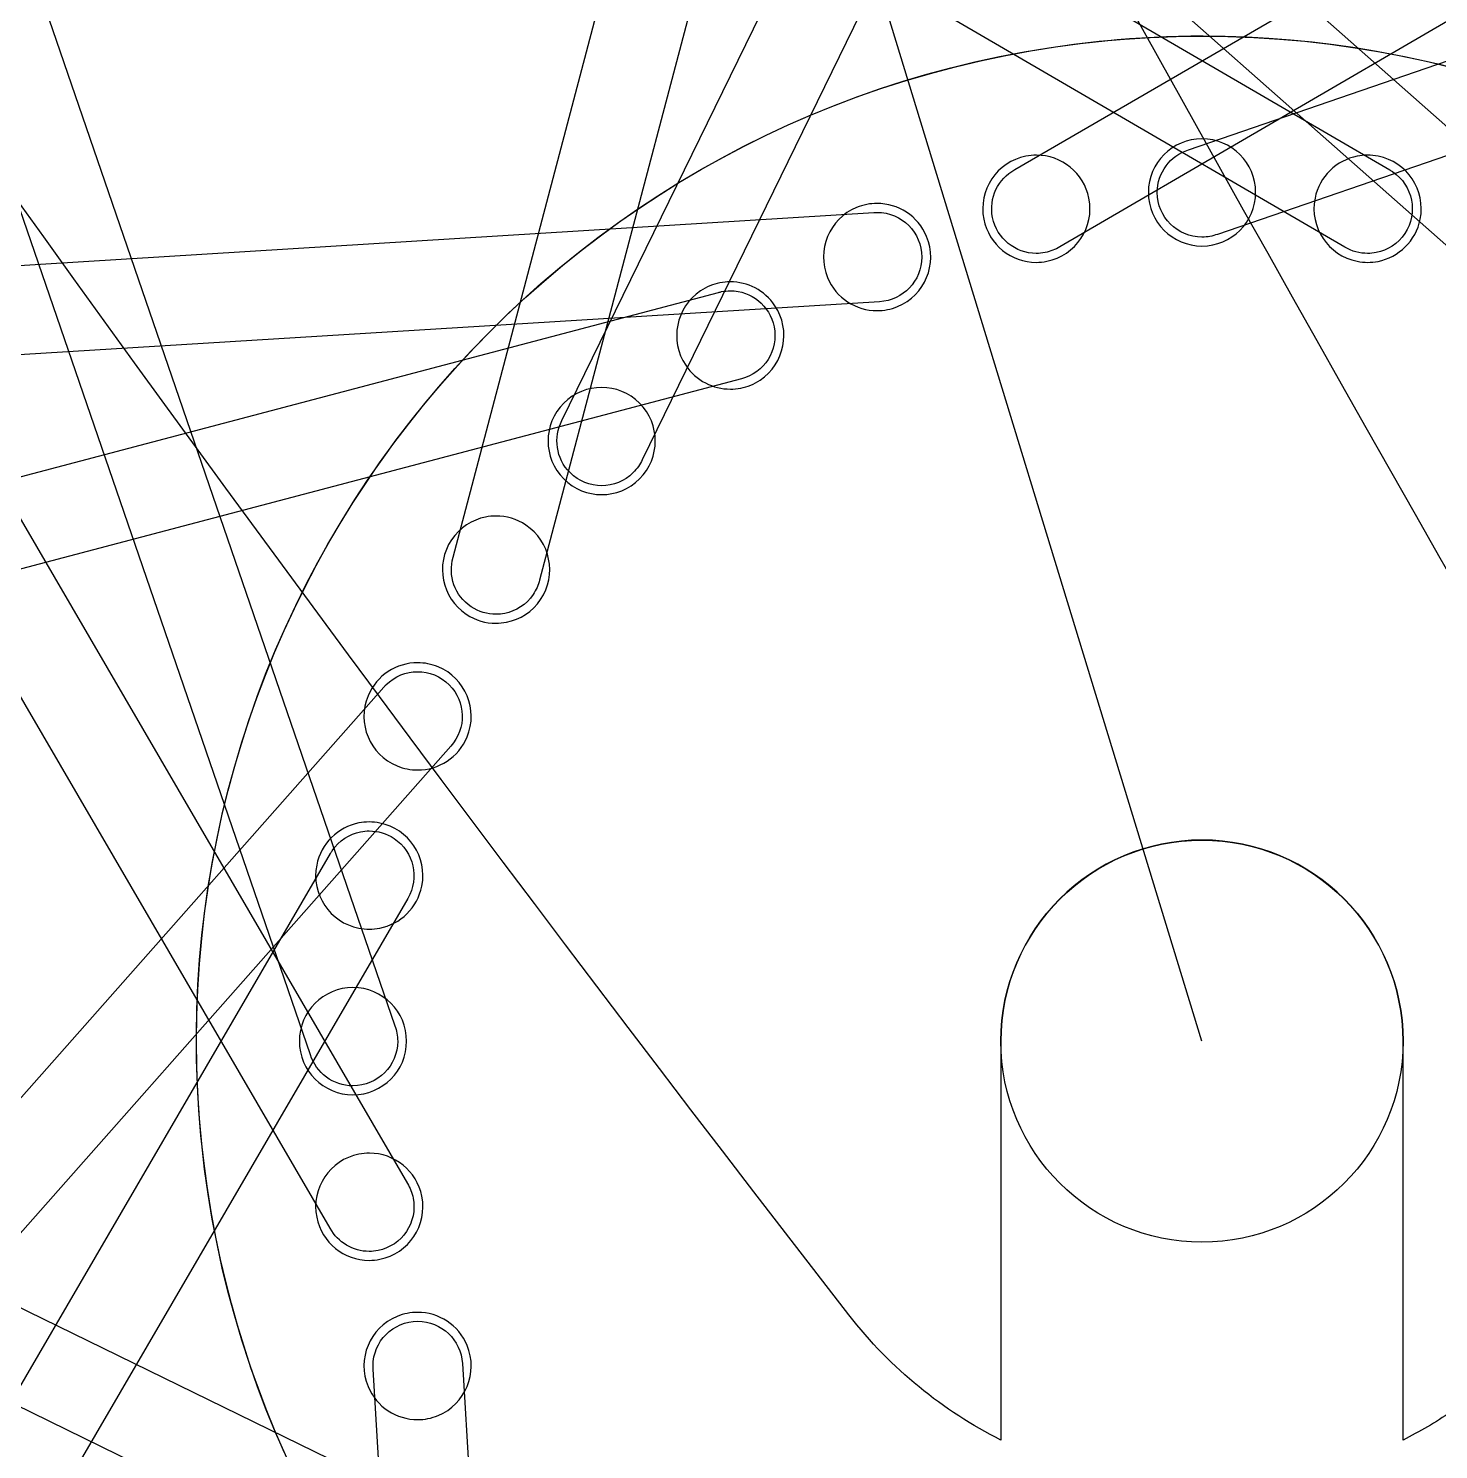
# Model space of a CAD drawing. Extents: x 3 to 470, y 9 to 287.
# Drawn here: x 366.87 to 375.76, y 101.13 to 110.1 of the extents above; entities that cross this region are included whole.
import ezdxf

# ---------------------------------------------------------------- set-up
doc = ezdxf.new("R2010")
doc.units = 0
doc.layers.add('Layer_1', color=7, linetype='CONTINUOUS')

msp = doc.modelspace()

# ---------------------------------------------------------------- linework, layer by layer
at = {"layer": 'Layer_1', "color": 7}
for points in [[(369.546182, 106.766073), (390.006726, 184.259484), (390.551997, 184.115511), (370.091452, 106.622156)], [(369.546182, 106.766073), (390.006726, 184.259484), (390.551997, 184.115511), (370.091452, 106.622156)], [(368.645462, 103.625934), (342.604767, 179.426605), (343.13811, 179.609828), (369.178805, 103.809185)], [(368.645462, 103.625934), (342.604767, 179.426605), (343.13811, 179.609828), (369.178805, 103.809185)], [(370.232944, 107.629262), (405.418574, 179.642029), (405.925214, 179.394432), (370.73964, 107.38175)], [(370.232944, 107.629262), (405.418574, 179.642029), (405.925214, 179.394432), (370.73964, 107.38175)], [(368.770233, 102.529951), (328.441926, 171.793866), (328.92928, 172.077611), (369.257587, 102.813752)], [(368.770233, 102.529951), (328.441926, 171.793866), (328.92928, 172.077611), (369.257587, 102.813752)], [(376.133636, 108.451002), (316.064931, 161.520128), (316.438285, 161.942742), (376.506624, 108.873954)], [(376.133636, 108.451002), (316.064931, 161.520128), (316.438285, 161.942742), (376.506624, 108.873954)], [(374.271687, 103.712047), (358.814274, 154.270951)], [(375.173168, 108.723186), (305.905418, 149.053777), (306.189163, 149.541103), (375.456518, 109.210794)], [(375.173168, 108.723186), (305.905418, 149.053777), (306.189163, 149.541103), (375.456518, 109.210794)], [(373.09024, 109.212796), (442.354155, 149.541131), (442.637928, 149.053777), (373.374041, 108.725442)], [(373.09024, 109.212796), (442.354155, 149.541131), (442.637928, 149.053777), (373.374041, 108.725442)], [(374.186223, 109.337566), (449.986922, 135.378262), (450.170145, 134.844919), (374.369502, 108.804224)], [(374.186223, 109.337566), (449.986922, 135.378262), (450.170145, 134.844919), (374.369502, 108.804224)], [(370.353767, 99.672626), (298.341029, 134.858256), (298.588568, 135.364953), (370.601307, 100.179351)], [(370.353767, 99.672626), (298.341029, 134.858256), (298.588568, 135.364953), (370.601307, 100.179351)], [(292.236304, 103.429937), (292.201509, 103.992802), (372.201533, 108.942219)], [(292.236304, 103.429937), (292.201509, 103.992802), (372.201533, 108.942219)], [(374.271687, 108.786798), (374.271687, 108.786798)], [(374.271687, 108.786798), (374.271687, 108.786798)], [(374.271687, 108.730404), (374.271687, 108.730404)], [(374.271687, 108.730404), (374.271687, 108.730404)], [(373.226177, 108.683795), (373.226177, 108.683795)], [(373.226177, 108.683795), (373.226177, 108.683795)], [(375.316549, 108.683823), (375.316605, 108.683823)], [(375.316549, 108.683823), (375.316605, 108.683823)], [(373.226149, 108.627401), (373.226149, 108.627401)], [(373.226149, 108.627401), (373.226149, 108.627401)], [(375.317225, 108.627401), (375.317225, 108.627401)], [(375.317225, 108.627401), (375.317225, 108.627401)], [(372.236892, 108.379269), (292.23636, 103.429796), (292.236304, 103.429937)], [(372.236892, 108.379269), (292.23636, 103.429796), (292.236304, 103.429937)], [(293.86749, 87.431032), (293.723545, 87.976302), (371.220791, 108.437862)], [(293.86749, 87.431032), (293.723545, 87.976302), (371.220791, 108.437862)], [(372.221637, 108.322509), (372.221637, 108.322509)], [(372.221637, 108.322509), (372.221637, 108.322509)], [(371.365215, 107.892733), (293.86749, 87.431032), (293.86749, 87.431032)], [(371.365215, 107.892733), (293.86749, 87.431032), (293.86749, 87.431032)], [(371.295569, 107.827486), (371.295569, 107.827486)], [(371.295569, 107.827486), (371.295569, 107.827486)], [(370.483416, 107.217645), (370.483416, 107.217645)], [(370.483416, 107.217645), (370.483416, 107.217645)], [(370.483416, 107.161251), (370.483416, 107.161251)], [(370.483416, 107.161251), (370.483416, 107.161251)], [(369.816899, 106.405774), (369.816899, 106.405774)], [(369.816899, 106.405774), (369.816899, 106.405774)], [(369.816843, 106.34938), (369.816843, 106.34938)], [(369.816843, 106.34938), (369.816843, 106.34938)], [(316.462929, 45.504613), (316.040287, 45.877996), (369.109075, 105.946335)], [(316.462929, 45.504613), (316.040287, 45.877996), (369.109075, 105.946335)], [(369.531801, 105.573319), (316.462929, 45.504613), (316.462929, 45.504613)], [(369.531801, 105.573319), (316.462929, 45.504613), (316.462929, 45.504613)], [(369.321961, 105.423114), (369.321961, 105.423114)], [(369.321961, 105.423114), (369.321961, 105.423114)], [(328.92928, 35.345129), (328.441926, 35.628874), (368.772264, 104.896229)], [(328.92928, 35.345129), (328.441926, 35.628874), (368.772264, 104.896229)], [(369.259787, 104.612879), (328.92928, 35.345129), (328.92928, 35.345129)], [(369.259787, 104.612879), (328.92928, 35.345129), (328.92928, 35.345129)], [(369.017576, 104.418123), (369.017576, 104.418123)], [(369.017576, 104.418123), (369.017576, 104.418123)], [(373.00283, 103.712047), (373.00283, 101.193451), (373.00283, 101.193451)], [(373.00283, 103.712047), (373.00283, 101.193451), (373.00283, 101.193451)], [(375.540544, 101.193733), (375.540544, 101.193733), (375.540544, 103.712047)], [(375.540544, 101.193733), (375.540544, 101.193733), (375.540544, 103.712047)], [(368.914319, 103.429402), (368.914291, 103.429402)], [(368.914319, 103.429402), (368.914291, 103.429402)], [(368.914291, 103.373008), (368.914291, 103.373008)], [(368.914291, 103.373008), (368.914291, 103.373008)], [(369.016927, 102.384174), (369.016927, 102.384174)], [(369.016927, 102.384174), (369.016927, 102.384174)], [(374.271687, 102.442513), (374.271687, 102.442513)], [(369.016843, 102.327752), (369.016843, 102.327752)], [(369.016843, 102.327752), (369.016843, 102.327752)], [(373.990226, 21.641192), (369.04081, 101.641216)], [(373.990226, 21.641192), (369.04081, 101.641216)], [(369.604352, 101.676518), (374.553796, 21.676015), (373.990931, 21.641192), (373.990226, 21.641192)], [(369.604352, 101.676518), (374.553796, 21.676015), (373.990931, 21.641192), (373.990226, 21.641192)], [(369.322214, 101.322733), (369.322214, 101.322733)], [(369.322214, 101.322733), (369.322214, 101.322733)]]:
    msp.add_lwpolyline(points, dxfattribs=at)
for points in [[(279.248368, 103.71137), (279.248368, 156.191267), (321.791762, 198.734661), (374.271687, 198.734661)], [(279.248368, 103.71137), (279.248368, 156.191267), (321.791762, 198.734661), (374.271687, 198.734661)], [(374.271687, 198.734661), (426.751556, 198.734661), (469.294978, 156.191267), (469.294978, 103.71137)], [(374.271687, 198.734661), (426.751556, 198.734661), (469.294978, 156.191267), (469.294978, 103.71137)], [(374.271687, 195.914979), (323.349016, 195.914979), (282.06805, 154.634013), (282.06805, 103.71137)], [(374.271687, 195.914979), (323.349016, 195.914979), (282.06805, 154.634013), (282.06805, 103.71137)], [(282.06805, 103.71137), (282.06805, 154.634013), (323.349016, 195.914979), (374.271687, 195.914979)], [(282.06805, 103.71137), (282.06805, 154.634013), (323.349016, 195.914979), (374.271687, 195.914979)], [(466.475296, 103.71137), (466.475296, 154.634013), (425.194302, 195.914979), (374.271687, 195.914979)], [(466.475296, 103.71137), (466.475296, 154.634013), (425.194302, 195.914979), (374.271687, 195.914979)], [(374.271687, 195.914979), (425.194302, 195.914979), (466.475296, 154.634013), (466.475296, 103.71137)], [(374.271687, 195.914979), (425.194302, 195.914979), (466.475296, 154.634013), (466.475296, 103.71137)], [(374.271687, 193.095296), (324.90627, 193.095296), (284.887733, 153.076759), (284.887733, 103.71137)], [(374.271687, 193.095296), (324.90627, 193.095296), (284.887733, 153.076759), (284.887733, 103.71137)], [(284.887733, 103.71137), (284.887733, 153.076759), (324.90627, 193.095296), (374.271687, 193.095296)], [(284.887733, 103.71137), (284.887733, 153.076759), (324.90627, 193.095296), (374.271687, 193.095296)], [(463.655614, 103.71137), (463.655614, 153.076759), (423.637048, 193.095296), (374.271687, 193.095296)], [(463.655614, 103.71137), (463.655614, 153.076759), (423.637048, 193.095296), (374.271687, 193.095296)], [(374.271687, 193.095296), (423.637048, 193.095296), (463.655614, 153.076759), (463.655614, 103.71137)], [(374.271687, 193.095296), (423.637048, 193.095296), (463.655614, 153.076759), (463.655614, 103.71137)], [(374.271687, 184.241494), (329.796106, 184.241494), (293.741535, 148.186923), (293.741535, 103.71137)], [(374.271687, 184.241494), (329.796106, 184.241494), (293.741535, 148.186923), (293.741535, 103.71137)], [(454.801783, 103.71137), (454.801783, 148.186923), (418.747212, 184.241494), (374.271687, 184.241494)], [(454.801783, 103.71137), (454.801783, 148.186923), (418.747212, 184.241494), (374.271687, 184.241494)], [(344.631018, 178.96288), (352.502584, 153.216165), (363.26565, 128.444072), (376.71435, 105.120535)], [(344.631018, 178.96288), (352.502584, 153.216165), (363.26565, 128.444072), (376.71435, 105.120535)], [(372.043884, 101.983554), (354.944598, 124.022218), (342.000593, 148.989912), (333.845114, 175.66529)], [(372.043884, 101.983554), (354.944598, 124.022218), (342.000593, 148.989912), (333.845114, 175.66529)], [(367.927402, 103.71137), (367.927402, 107.21522), (370.767837, 110.055655), (374.271687, 110.055655)], [(367.927402, 103.71137), (367.927402, 107.21522), (370.767837, 110.055655), (374.271687, 110.055655)], [(373.033959, 109.93376), (373.451752, 110.016856), (373.868106, 110.056867), (374.278454, 110.056867)], [(373.033959, 109.93376), (373.451752, 110.016856), (373.868106, 110.056867), (374.278454, 110.056867)], [(374.271687, 110.055655), (377.775537, 110.055655), (380.615972, 107.21522), (380.615972, 103.71137)], [(374.271687, 110.055655), (377.775537, 110.055655), (380.615972, 107.21522), (380.615972, 103.71137)], [(374.278454, 110.056867), (377.243322, 110.056867), (379.893598, 107.967821), (380.494049, 104.949069)], [(374.278454, 110.056867), (377.243322, 110.056867), (379.893598, 107.967821), (380.494049, 104.949069)], [(368.049269, 102.47367), (367.365721, 105.910186), (369.597415, 109.250184), (373.033959, 109.93376)], [(368.049269, 102.47367), (367.365721, 105.910186), (369.597415, 109.250184), (373.033959, 109.93376)], [(374.271687, 109.407128), (374.08477, 109.407128), (373.933297, 109.255655), (373.933297, 109.068766)], [(374.271687, 109.407128), (374.08477, 109.407128), (373.933297, 109.255655), (373.933297, 109.068766)], [(374.610021, 109.068766), (374.610021, 109.255655), (374.458548, 109.407128), (374.271687, 109.407128)], [(374.610021, 109.068766), (374.610021, 109.255655), (374.458548, 109.407128), (374.271687, 109.407128)], [(373.16045, 109.297696), (372.977199, 109.261238), (372.85818, 109.08309), (372.894639, 108.899811)], [(373.16045, 109.297696), (372.977199, 109.261238), (372.85818, 109.08309), (372.894639, 108.899811)], [(373.226854, 109.304238), (373.20486, 109.304238), (373.182754, 109.302264), (373.16045, 109.297696)], [(373.226854, 109.304238), (373.20486, 109.304238), (373.182754, 109.302264), (373.16045, 109.297696)], [(373.558364, 109.031828), (373.526304, 109.192832), (373.384982, 109.304238), (373.226854, 109.304238)], [(373.558364, 109.031828), (373.526304, 109.192832), (373.384982, 109.304238), (373.226854, 109.304238)], [(373.989719, 109.068766), (373.989719, 109.194721), (374.072279, 109.301362), (374.186223, 109.337566)], [(373.989719, 109.068766), (373.989719, 109.194721), (374.072279, 109.301362), (374.186223, 109.337566)], [(375.250963, 109.297809), (375.120722, 109.271896), (375.012502, 109.170162), (374.984982, 109.031828)], [(375.250963, 109.297809), (375.120722, 109.271896), (375.012502, 109.170162), (374.984982, 109.031828)], [(375.316492, 109.304238), (375.294217, 109.304238), (375.272308, 109.301982), (375.250963, 109.297809)], [(375.316492, 109.304238), (375.294217, 109.304238), (375.272308, 109.301982), (375.250963, 109.297809)], [(375.382868, 109.297696), (375.360592, 109.302123), (375.338345, 109.304238), (375.316492, 109.304238)], [(375.382868, 109.297696), (375.360592, 109.302123), (375.338345, 109.304238), (375.316492, 109.304238)], [(375.648707, 108.899811), (375.685166, 109.08309), (375.566147, 109.261238), (375.382868, 109.297696)], [(375.648707, 108.899811), (375.685166, 109.08309), (375.566147, 109.261238), (375.382868, 109.297696)], [(372.949961, 108.910808), (372.92543, 109.034338), (372.985546, 109.155048), (373.09024, 109.212796)], [(372.949961, 108.910808), (372.92543, 109.034338), (372.985546, 109.155048), (373.09024, 109.212796)], [(375.456518, 109.210794), (375.462157, 109.207495), (375.467796, 109.203998), (375.473436, 109.200276)], [(375.456518, 109.210794), (375.462157, 109.207495), (375.467796, 109.203998), (375.473436, 109.200276)], [(375.473436, 109.200276), (375.602916, 109.11374), (375.637739, 108.938666), (375.551203, 108.809158)], [(375.473436, 109.200276), (375.602916, 109.11374), (375.637739, 108.938666), (375.551203, 108.809158)], [(372.221355, 108.999402), (372.178186, 108.999402), (372.13434, 108.991112), (372.091988, 108.973574)], [(372.221355, 108.999402), (372.178186, 108.999402), (372.13434, 108.991112), (372.091988, 108.973574)], [(372.534086, 108.790435), (372.480117, 108.920761), (372.354106, 108.999402), (372.221355, 108.999402)], [(372.534086, 108.790435), (372.480117, 108.920761), (372.354106, 108.999402), (372.221355, 108.999402)], [(373.292496, 108.633971), (373.475775, 108.67043), (373.594794, 108.848549), (373.558364, 109.031828)], [(373.292496, 108.633971), (373.475775, 108.67043), (373.594794, 108.848549), (373.558364, 109.031828)], [(373.933297, 109.068766), (373.933297, 108.881878), (374.08477, 108.730404), (374.271687, 108.730404)], [(373.933297, 109.068766), (373.933297, 108.881878), (374.08477, 108.730404), (374.271687, 108.730404)], [(374.271687, 108.786798), (374.115928, 108.786798), (373.989719, 108.913035), (373.989719, 109.068766)], [(374.271687, 108.786798), (374.115928, 108.786798), (373.989719, 108.913035), (373.989719, 109.068766)], [(374.271687, 108.730404), (374.458548, 108.730404), (374.610021, 108.881878), (374.610021, 109.068766)], [(374.271687, 108.730404), (374.458548, 108.730404), (374.610021, 108.881878), (374.610021, 109.068766)], [(374.984982, 109.031828), (374.948524, 108.848549), (375.067542, 108.67043), (375.250822, 108.633971)], [(374.984982, 109.031828), (374.948524, 108.848549), (375.067542, 108.67043), (375.250822, 108.633971)], [(372.091988, 108.973574), (371.919339, 108.902067), (371.837371, 108.704125), (371.908878, 108.531476)], [(372.091988, 108.973574), (371.919339, 108.902067), (371.837371, 108.704125), (371.908878, 108.531476)], [(372.201533, 108.942219), (372.208018, 108.942783), (372.214785, 108.942783), (372.221553, 108.942783)], [(372.201533, 108.942219), (372.208018, 108.942783), (372.214785, 108.942783), (372.221553, 108.942783)], [(372.221553, 108.942783), (372.377255, 108.942783), (372.503521, 108.816546), (372.503521, 108.660815)], [(372.221553, 108.942783), (372.377255, 108.942783), (372.503521, 108.816546), (372.503521, 108.660815)], [(373.226177, 108.683795), (373.094413, 108.683795), (372.976635, 108.776647), (372.949961, 108.910808)], [(373.226177, 108.683795), (373.094413, 108.683795), (372.976635, 108.776647), (372.949961, 108.910808)], [(372.894639, 108.899811), (372.926642, 108.738807), (373.068021, 108.627401), (373.226149, 108.627401)], [(372.894639, 108.899811), (372.926642, 108.738807), (373.068021, 108.627401), (373.226149, 108.627401)], [(375.382755, 108.633858), (375.512968, 108.659743), (375.621187, 108.761477), (375.648707, 108.899811)], [(375.382755, 108.633858), (375.512968, 108.659743), (375.621187, 108.761477), (375.648707, 108.899811)], [(372.350976, 108.348366), (372.523625, 108.419873), (372.605622, 108.617786), (372.534086, 108.790435)], [(372.350976, 108.348366), (372.523625, 108.419873), (372.605622, 108.617786), (372.534086, 108.790435)], [(373.374041, 108.725442), (373.346408, 108.708467), (373.315223, 108.695976), (373.281471, 108.689265)], [(373.374041, 108.725442), (373.346408, 108.708467), (373.315223, 108.695976), (373.281471, 108.689265)], [(374.369502, 108.804224), (374.338993, 108.792973), (374.306059, 108.786798), (374.271687, 108.786798)], [(374.369502, 108.804224), (374.338993, 108.792973), (374.306059, 108.786798), (374.271687, 108.786798)], [(375.551203, 108.809158), (375.507977, 108.744418), (375.44256, 108.703364), (375.371786, 108.689265)], [(375.551203, 108.809158), (375.507977, 108.744418), (375.44256, 108.703364), (375.371786, 108.689265)], [(372.503521, 108.660815), (372.503521, 108.510243), (372.385489, 108.387221), (372.236892, 108.379269)], [(372.503521, 108.660815), (372.503521, 108.510243), (372.385489, 108.387221), (372.236892, 108.379269)], [(373.281471, 108.689265), (373.262861, 108.685571), (373.244421, 108.683795), (373.226177, 108.683795)], [(373.281471, 108.689265), (373.262861, 108.685571), (373.244421, 108.683795), (373.226177, 108.683795)], [(375.316605, 108.683823), (375.267514, 108.683823), (375.217973, 108.696596), (375.173168, 108.723186)], [(375.316605, 108.683823), (375.267514, 108.683823), (375.217973, 108.696596), (375.173168, 108.723186)], [(375.371786, 108.689265), (375.35374, 108.685656), (375.33513, 108.683823), (375.316549, 108.683823)], [(375.371786, 108.689265), (375.35374, 108.685656), (375.33513, 108.683823), (375.316549, 108.683823)], [(373.226149, 108.627401), (373.248143, 108.627401), (373.270221, 108.629657), (373.292496, 108.633971)], [(373.226149, 108.627401), (373.248143, 108.627401), (373.270221, 108.629657), (373.292496, 108.633971)], [(375.250822, 108.633971), (375.273097, 108.629544), (375.295316, 108.627401), (375.317225, 108.627401)], [(375.250822, 108.633971), (375.273097, 108.629544), (375.295316, 108.627401), (375.317225, 108.627401)], [(375.317225, 108.627401), (375.339501, 108.627401), (375.36141, 108.629657), (375.382755, 108.633858)], [(375.317225, 108.627401), (375.339501, 108.627401), (375.36141, 108.629657), (375.382755, 108.633858)], [(371.229081, 108.497809), (371.186786, 108.489378), (371.145393, 108.472685), (371.107271, 108.447224)], [(371.229081, 108.497809), (371.186786, 108.489378), (371.145393, 108.472685), (371.107271, 108.447224)], [(371.294949, 108.504266), (371.272955, 108.504266), (371.250905, 108.502292), (371.229081, 108.497809)], [(371.294949, 108.504266), (371.272955, 108.504266), (371.250905, 108.502292), (371.229081, 108.497809)], [(371.576607, 108.353864), (371.511359, 108.45151), (371.404155, 108.504266), (371.294949, 108.504266)], [(371.576607, 108.353864), (371.511359, 108.45151), (371.404155, 108.504266), (371.294949, 108.504266)], [(371.908878, 108.531476), (371.962847, 108.401178), (372.08883, 108.322509), (372.221637, 108.322509)], [(371.908878, 108.531476), (371.962847, 108.401178), (372.08883, 108.322509), (372.221637, 108.322509)], [(371.107271, 108.447224), (370.951906, 108.343403), (370.91009, 108.13328), (371.013939, 107.977887)], [(371.107271, 108.447224), (370.951906, 108.343403), (370.91009, 108.13328), (371.013939, 107.977887)], [(371.220791, 108.437862), (371.227276, 108.439554), (371.233762, 108.441133), (371.240247, 108.44243)], [(371.220791, 108.437862), (371.227276, 108.439554), (371.233762, 108.441133), (371.240247, 108.44243)], [(371.240247, 108.44243), (371.258857, 108.446124), (371.277326, 108.4479), (371.295569, 108.4479)], [(371.240247, 108.44243), (371.258857, 108.446124), (371.277326, 108.4479), (371.295569, 108.4479)], [(371.295569, 108.4479), (371.427305, 108.4479), (371.545139, 108.355048), (371.571813, 108.220888)], [(371.295569, 108.4479), (371.427305, 108.4479), (371.545139, 108.355048), (371.571813, 108.220888)], [(371.483247, 107.884556), (371.638612, 107.988377), (371.680399, 108.198471), (371.576607, 108.353864)], [(371.483247, 107.884556), (371.638612, 107.988377), (371.680399, 108.198471), (371.576607, 108.353864)], [(372.221637, 108.322509), (372.26475, 108.322509), (372.308596, 108.330799), (372.350976, 108.348366)], [(372.221637, 108.322509), (372.26475, 108.322509), (372.308596, 108.330799), (372.350976, 108.348366)], [(371.571813, 108.220888), (371.601166, 108.073193), (371.509414, 107.92953), (371.365215, 107.892733)], [(371.571813, 108.220888), (371.601166, 108.073193), (371.509414, 107.92953), (371.365215, 107.892733)], [(371.013939, 107.977887), (371.079158, 107.88027), (371.186334, 107.827486), (371.295569, 107.827486)], [(371.013939, 107.977887), (371.079158, 107.88027), (371.186334, 107.827486), (371.295569, 107.827486)], [(370.483416, 107.837975), (370.396823, 107.837975), (370.310203, 107.804956), (370.244166, 107.738891)], [(370.483416, 107.837975), (370.396823, 107.837975), (370.310203, 107.804956), (370.244166, 107.738891)], [(370.722666, 107.738891), (370.656629, 107.804956), (370.570008, 107.837975), (370.483416, 107.837975)], [(370.722666, 107.738891), (370.656629, 107.804956), (370.570008, 107.837975), (370.483416, 107.837975)], [(371.295569, 107.827486), (371.317562, 107.827486), (371.339612, 107.829741), (371.361409, 107.833971)], [(371.295569, 107.827486), (371.317562, 107.827486), (371.339612, 107.829741), (371.361409, 107.833971)], [(371.361409, 107.833971), (371.403732, 107.842374), (371.445153, 107.859094), (371.483247, 107.884556)], [(371.361409, 107.833971), (371.403732, 107.842374), (371.445153, 107.859094), (371.483247, 107.884556)], [(370.244166, 107.738891), (370.112036, 107.606733), (370.112036, 107.392493), (370.244166, 107.260363)], [(370.244166, 107.738891), (370.112036, 107.606733), (370.112036, 107.392493), (370.244166, 107.260363)], [(370.722666, 107.260363), (370.854796, 107.392493), (370.854796, 107.606733), (370.722666, 107.738891)], [(370.722666, 107.260363), (370.854796, 107.392493), (370.854796, 107.606733), (370.722666, 107.738891)], [(370.284008, 107.300233), (370.194991, 107.389307), (370.177932, 107.523101), (370.232944, 107.629262)], [(370.284008, 107.300233), (370.194991, 107.389307), (370.177932, 107.523101), (370.232944, 107.629262)], [(370.73964, 107.38175), (370.726106, 107.352228), (370.707101, 107.324567), (370.682824, 107.300233)], [(370.73964, 107.38175), (370.726106, 107.352228), (370.707101, 107.324567), (370.682824, 107.300233)], [(370.483416, 107.217645), (370.411232, 107.217645), (370.339105, 107.245193), (370.284008, 107.300233)], [(370.483416, 107.217645), (370.411232, 107.217645), (370.339105, 107.245193), (370.284008, 107.300233)], [(370.682824, 107.300233), (370.627727, 107.245193), (370.555572, 107.217645), (370.483416, 107.217645)], [(370.682824, 107.300233), (370.627727, 107.245193), (370.555572, 107.217645), (370.483416, 107.217645)], [(370.244166, 107.260363), (370.310203, 107.194298), (370.396823, 107.161251), (370.483416, 107.161251)], [(370.244166, 107.260363), (370.310203, 107.194298), (370.396823, 107.161251), (370.483416, 107.161251)], [(370.483416, 107.161251), (370.570008, 107.161251), (370.656629, 107.194298), (370.722666, 107.260363)], [(370.483416, 107.161251), (370.570008, 107.161251), (370.656629, 107.194298), (370.722666, 107.260363)], [(369.817463, 107.026188), (369.795188, 107.026188), (369.772912, 107.023933), (369.751144, 107.019647)], [(369.817463, 107.026188), (369.795188, 107.026188), (369.772912, 107.023933), (369.751144, 107.019647)], [(370.005141, 106.969118), (369.947394, 107.007719), (369.882062, 107.026188), (369.817463, 107.026188)], [(370.005141, 106.969118), (369.947394, 107.007719), (369.882062, 107.026188), (369.817463, 107.026188)], [(369.751144, 107.019647), (369.666216, 107.002757), (369.587744, 106.953441), (369.535805, 106.875758)], [(369.751144, 107.019647), (369.666216, 107.002757), (369.587744, 106.953441), (369.535805, 106.875758)], [(370.098501, 106.49981), (370.202322, 106.655175), (370.160534, 106.865297), (370.005141, 106.969118)], [(370.098501, 106.49981), (370.202322, 106.655175), (370.160534, 106.865297), (370.005141, 106.969118)], [(369.535805, 106.875758), (369.431985, 106.720394), (369.473772, 106.510271), (369.629193, 106.40645)], [(369.535805, 106.875758), (369.431985, 106.720394), (369.473772, 106.510271), (369.629193, 106.40645)], [(369.660492, 106.453342), (369.555769, 106.523298), (369.512994, 106.651199), (369.546182, 106.766073)], [(369.660492, 106.453342), (369.555769, 106.523298), (369.512994, 106.651199), (369.546182, 106.766073)], [(370.091452, 106.622156), (370.083839, 106.590547), (370.070868, 106.559728), (370.051582, 106.531137)], [(370.091452, 106.622156), (370.083839, 106.590547), (370.070868, 106.559728), (370.051582, 106.531137)], [(370.051582, 106.531137), (370.008356, 106.466397), (369.942911, 106.425314), (369.872165, 106.411216)], [(370.051582, 106.531137), (370.008356, 106.466397), (369.942911, 106.425314), (369.872165, 106.411216)], [(369.883162, 106.355922), (369.968091, 106.372812), (370.046591, 106.4221), (370.098501, 106.49981)], [(369.883162, 106.355922), (369.968091, 106.372812), (370.046591, 106.4221), (370.098501, 106.49981)], [(369.629193, 106.40645), (369.686912, 106.367849), (369.752244, 106.34938), (369.816843, 106.34938)], [(369.629193, 106.40645), (369.686912, 106.367849), (369.752244, 106.34938), (369.816843, 106.34938)], [(369.816899, 106.405774), (369.763043, 106.405774), (369.708624, 106.421169), (369.660492, 106.453342)], [(369.816899, 106.405774), (369.763043, 106.405774), (369.708624, 106.421169), (369.660492, 106.453342)], [(369.872165, 106.411216), (369.854119, 106.407606), (369.835509, 106.405774), (369.816899, 106.405774)], [(369.872165, 106.411216), (369.854119, 106.407606), (369.835509, 106.405774), (369.816899, 106.405774)], [(369.816843, 106.34938), (369.839119, 106.34938), (369.861366, 106.351636), (369.883162, 106.355922)], [(369.816843, 106.34938), (369.839119, 106.34938), (369.861366, 106.351636), (369.883162, 106.355922)], [(369.322214, 106.100007), (369.189436, 106.100007), (369.063452, 106.021338), (369.009483, 105.891041)], [(369.322214, 106.100007), (369.189436, 106.100007), (369.063452, 106.021338), (369.009483, 105.891041)], [(369.122609, 105.960941), (369.177677, 106.015981), (369.249833, 106.043529), (369.321989, 106.043529)], [(369.122609, 105.960941), (369.177677, 106.015981), (369.249833, 106.043529), (369.321989, 106.043529)], [(369.321989, 106.043529), (369.394144, 106.043529), (369.466328, 106.015981), (369.521369, 105.960941)], [(369.321989, 106.043529), (369.394144, 106.043529), (369.466328, 106.015981), (369.521369, 105.960941)], [(369.451581, 106.074151), (369.409202, 106.091689), (369.365356, 106.100007), (369.322214, 106.100007)], [(369.451581, 106.074151), (369.409202, 106.091689), (369.365356, 106.100007), (369.322214, 106.100007)], [(369.634692, 105.632081), (369.706171, 105.80473), (369.624259, 106.002644), (369.451581, 106.074151)], [(369.634692, 105.632081), (369.706171, 105.80473), (369.624259, 106.002644), (369.451581, 106.074151)], [(369.109075, 105.946335), (369.113304, 105.951325), (369.118098, 105.956204), (369.122609, 105.960941)], [(369.109075, 105.946335), (369.113304, 105.951325), (369.118098, 105.956204), (369.122609, 105.960941)], [(369.521369, 105.960941), (369.627868, 105.854469), (369.631364, 105.68402), (369.531801, 105.573319)], [(369.521369, 105.960941), (369.627868, 105.854469), (369.631364, 105.68402), (369.531801, 105.573319)], [(369.009483, 105.891041), (368.937948, 105.718392), (369.019916, 105.520478), (369.192594, 105.448943)], [(369.009483, 105.891041), (368.937948, 105.718392), (369.019916, 105.520478), (369.192594, 105.448943)], [(369.321961, 105.423114), (369.454711, 105.423114), (369.580723, 105.501755), (369.634692, 105.632081)], [(369.321961, 105.423114), (369.454711, 105.423114), (369.580723, 105.501755), (369.634692, 105.632081)], [(369.192594, 105.448943), (369.234945, 105.431404), (369.278791, 105.423114), (369.321961, 105.423114)], [(369.192594, 105.448943), (369.234945, 105.431404), (369.278791, 105.423114), (369.321961, 105.423114)], [(368.951313, 105.088531), (368.821072, 105.062618), (368.712853, 104.960884), (368.685361, 104.82255)], [(368.951313, 105.088531), (368.821072, 105.062618), (368.712853, 104.960884), (368.685361, 104.82255)], [(369.016843, 105.094988), (368.994567, 105.094988), (368.972658, 105.092732), (368.951313, 105.088531)], [(369.016843, 105.094988), (368.994567, 105.094988), (368.972658, 105.092732), (368.951313, 105.088531)], [(369.083218, 105.088418), (369.060943, 105.092845), (369.038752, 105.094988), (369.016843, 105.094988)], [(369.083218, 105.088418), (369.060943, 105.092845), (369.038752, 105.094988), (369.016843, 105.094988)], [(369.349086, 104.690533), (369.385516, 104.873812), (369.266497, 105.05196), (369.083218, 105.088418)], [(369.349086, 104.690533), (369.385516, 104.873812), (369.266497, 105.05196), (369.083218, 105.088418)], [(368.782696, 104.913203), (368.825979, 104.977943), (368.891367, 105.019026), (368.962141, 105.033096)], [(368.782696, 104.913203), (368.825979, 104.977943), (368.891367, 105.019026), (368.962141, 105.033096)], [(368.962141, 105.033096), (368.980187, 105.036705), (368.998825, 105.038538), (369.017407, 105.038538)], [(368.962141, 105.033096), (368.980187, 105.036705), (368.998825, 105.038538), (369.017407, 105.038538)], [(369.017407, 105.038538), (369.071234, 105.038538), (369.125654, 105.023142), (369.173814, 104.990998)], [(369.017407, 105.038538), (369.071234, 105.038538), (369.125654, 105.023142), (369.173814, 104.990998)], [(369.173814, 104.990998), (369.299008, 104.907338), (369.335692, 104.740864), (369.259787, 104.612879)], [(369.173814, 104.990998), (369.299008, 104.907338), (369.335692, 104.740864), (369.259787, 104.612879)], [(374.271687, 104.980904), (373.570883, 104.980904), (373.00283, 104.412823), (373.00283, 103.712047)], [(374.271687, 104.980904), (373.570883, 104.980904), (373.00283, 104.412823), (373.00283, 103.712047)], [(373.00283, 103.71137), (373.00283, 104.412146), (373.570883, 104.980227), (374.271687, 104.980227)], [(375.540544, 103.712047), (375.540544, 104.412823), (374.972435, 104.980904), (374.271687, 104.980904)], [(375.540544, 103.712047), (375.540544, 104.412823), (374.972435, 104.980904), (374.271687, 104.980904)], [(374.271687, 104.980227), (374.972435, 104.980227), (375.540544, 104.412146), (375.540544, 103.71137)], [(368.772264, 104.896229), (368.775647, 104.901953), (368.779031, 104.90762), (368.782696, 104.913203)], [(368.772264, 104.896229), (368.775647, 104.901953), (368.779031, 104.90762), (368.782696, 104.913203)], [(380.494049, 104.949069), (381.177625, 101.512554), (378.945903, 98.172555), (375.509387, 97.48898)], [(380.494049, 104.949069), (381.177625, 101.512554), (378.945903, 98.172555), (375.509387, 97.48898)], [(368.685361, 104.82255), (368.648902, 104.639271), (368.767921, 104.461152), (368.951201, 104.424693)], [(368.685361, 104.82255), (368.648902, 104.639271), (368.767921, 104.461152), (368.951201, 104.424693)], [(369.083105, 104.42458), (369.213318, 104.450465), (369.321538, 104.552199), (369.349086, 104.690533)], [(369.083105, 104.42458), (369.213318, 104.450465), (369.321538, 104.552199), (369.349086, 104.690533)], [(368.951201, 104.424693), (368.973476, 104.420266), (368.995695, 104.418123), (369.017576, 104.418123)], [(368.951201, 104.424693), (368.973476, 104.420266), (368.995695, 104.418123), (369.017576, 104.418123)], [(369.017576, 104.418123), (369.039851, 104.418123), (369.06176, 104.420379), (369.083105, 104.42458)], [(369.017576, 104.418123), (369.039851, 104.418123), (369.06176, 104.420379), (369.083105, 104.42458)], [(368.914291, 104.049732), (368.727374, 104.049732), (368.575901, 103.898258), (368.575901, 103.71137)], [(368.914291, 104.049732), (368.727374, 104.049732), (368.575901, 103.898258), (368.575901, 103.71137)], [(369.252625, 103.71137), (369.252625, 103.898258), (369.101151, 104.049732), (368.914291, 104.049732)], [(369.252625, 103.71137), (369.252625, 103.898258), (369.101151, 104.049732), (368.914291, 104.049732)], [(369.178805, 103.809185), (369.190084, 103.778732), (369.196287, 103.74577), (369.196287, 103.71137)], [(369.178805, 103.809185), (369.190084, 103.778732), (369.196287, 103.74577), (369.196287, 103.71137)], [(374.271687, 8.688079), (321.791762, 8.688079), (279.248368, 51.231444), (279.248368, 103.71137)], [(374.271687, 8.688079), (321.791762, 8.688079), (279.248368, 51.231444), (279.248368, 103.71137)], [(282.06805, 103.71137), (282.06805, 52.788727), (323.349016, 11.507761), (374.271687, 11.507761)], [(282.06805, 103.71137), (282.06805, 52.788727), (323.349016, 11.507761), (374.271687, 11.507761)], [(374.271687, 11.507761), (323.349016, 11.507761), (282.06805, 52.788727), (282.06805, 103.71137)], [(374.271687, 11.507761), (323.349016, 11.507761), (282.06805, 52.788727), (282.06805, 103.71137)], [(284.887733, 103.71137), (284.887733, 54.345981), (324.90627, 14.327443), (374.271687, 14.327443)], [(284.887733, 103.71137), (284.887733, 54.345981), (324.90627, 14.327443), (374.271687, 14.327443)], [(374.271687, 14.327443), (324.90627, 14.327443), (284.887733, 54.345981), (284.887733, 103.71137)], [(374.271687, 14.327443), (324.90627, 14.327443), (284.887733, 54.345981), (284.887733, 103.71137)], [(293.741535, 103.71137), (293.741535, 59.235817), (329.796106, 23.181246), (374.271687, 23.181246)], [(293.741535, 103.71137), (293.741535, 59.235817), (329.796106, 23.181246), (374.271687, 23.181246)], [(374.271687, 97.367085), (370.767837, 97.367085), (367.927402, 100.20752), (367.927402, 103.71137)], [(374.271687, 97.367085), (370.767837, 97.367085), (367.927402, 100.20752), (367.927402, 103.71137)], [(368.575901, 103.71137), (368.575901, 103.524481), (368.727374, 103.373008), (368.914291, 103.373008)], [(368.575901, 103.71137), (368.575901, 103.524481), (368.727374, 103.373008), (368.914291, 103.373008)], [(368.914291, 103.373008), (369.101151, 103.373008), (369.252625, 103.524481), (369.252625, 103.71137)], [(368.914291, 103.373008), (369.101151, 103.373008), (369.252625, 103.524481), (369.252625, 103.71137)], [(369.196287, 103.71137), (369.196287, 103.555639), (369.070022, 103.429402), (368.914319, 103.429402)], [(369.196287, 103.71137), (369.196287, 103.555639), (369.070022, 103.429402), (368.914319, 103.429402)], [(374.271687, 102.442513), (373.570883, 102.442513), (373.00283, 103.010594), (373.00283, 103.71137)], [(380.615972, 103.71137), (380.615972, 100.20752), (377.775537, 97.367085), (374.271687, 97.367085)], [(380.615972, 103.71137), (380.615972, 100.20752), (377.775537, 97.367085), (374.271687, 97.367085)], [(374.271687, 11.507761), (425.194302, 11.507761), (466.475296, 52.788727), (466.475296, 103.71137)], [(469.294978, 103.71137), (469.294978, 51.231444), (426.751556, 8.688079), (374.271687, 8.688079)], [(374.271687, 11.507761), (425.194302, 11.507761), (466.475296, 52.788727), (466.475296, 103.71137)], [(469.294978, 103.71137), (469.294978, 51.231444), (426.751556, 8.688079), (374.271687, 8.688079)], [(374.271687, 14.327443), (423.637048, 14.327443), (463.655614, 54.345981), (463.655614, 103.71137)], [(466.475296, 103.71137), (466.475296, 52.788727), (425.194302, 11.507761), (374.271687, 11.507761)], [(374.271687, 14.327443), (423.637048, 14.327443), (463.655614, 54.345981), (463.655614, 103.71137)], [(466.475296, 103.71137), (466.475296, 52.788727), (425.194302, 11.507761), (374.271687, 11.507761)], [(374.271687, 23.181246), (418.747212, 23.181246), (454.801783, 59.235817), (454.801783, 103.71137)], [(463.655614, 103.71137), (463.655614, 54.345981), (423.637048, 14.327443), (374.271687, 14.327443)], [(374.271687, 23.181246), (418.747212, 23.181246), (454.801783, 59.235817), (454.801783, 103.71137)], [(463.655614, 103.71137), (463.655614, 54.345981), (423.637048, 14.327443), (374.271687, 14.327443)], [(375.540544, 103.71137), (375.540544, 103.010594), (374.972435, 102.442513), (374.271687, 102.442513)], [(368.914291, 103.429402), (368.788336, 103.429402), (368.681667, 103.511962), (368.645462, 103.625934)], [(368.914291, 103.429402), (368.788336, 103.429402), (368.681667, 103.511962), (368.645462, 103.625934)], [(368.951201, 102.998047), (368.767921, 102.961588), (368.648902, 102.783469), (368.685361, 102.60019)], [(368.951201, 102.998047), (368.767921, 102.961588), (368.648902, 102.783469), (368.685361, 102.60019)], [(369.017576, 103.004617), (368.995582, 103.004617), (368.973476, 103.002361), (368.951201, 102.998047)], [(369.017576, 103.004617), (368.995582, 103.004617), (368.973476, 103.002361), (368.951201, 102.998047)], [(369.349086, 102.732207), (369.317026, 102.893211), (369.175704, 103.004617), (369.017576, 103.004617)], [(369.349086, 102.732207), (369.317026, 102.893211), (369.175704, 103.004617), (369.017576, 103.004617)], [(369.257587, 102.813752), (369.274505, 102.786063), (369.287053, 102.754934), (369.293764, 102.72121)], [(369.257587, 102.813752), (369.274505, 102.786063), (369.287053, 102.754934), (369.293764, 102.72121)], [(369.293764, 102.72121), (369.32416, 102.568468), (369.224964, 102.42004), (369.072221, 102.389644)], [(369.293764, 102.72121), (369.32416, 102.568468), (369.224964, 102.42004), (369.072221, 102.389644)], [(369.083218, 102.334322), (369.266497, 102.37078), (369.385516, 102.548928), (369.349086, 102.732207)], [(369.083218, 102.334322), (369.266497, 102.37078), (369.385516, 102.548928), (369.349086, 102.732207)], [(368.685361, 102.60019), (368.717364, 102.439186), (368.858715, 102.327752), (369.016843, 102.327752)], [(368.685361, 102.60019), (368.717364, 102.439186), (368.858715, 102.327752), (369.016843, 102.327752)], [(374.264864, 97.365872), (371.299996, 97.365872), (368.649748, 99.454919), (368.049269, 102.47367)], [(374.264864, 97.365872), (371.299996, 97.365872), (368.649748, 99.454919), (368.049269, 102.47367)], [(369.016927, 102.384174), (368.91384, 102.384174), (368.819324, 102.44099), (368.770233, 102.529951)], [(369.016927, 102.384174), (368.91384, 102.384174), (368.819324, 102.44099), (368.770233, 102.529951)], [(369.072221, 102.389644), (369.053611, 102.38595), (369.035114, 102.384174), (369.016927, 102.384174)], [(369.072221, 102.389644), (369.053611, 102.38595), (369.035114, 102.384174), (369.016927, 102.384174)], [(369.016843, 102.327752), (369.038836, 102.327752), (369.060943, 102.330008), (369.083218, 102.334322)], [(369.016843, 102.327752), (369.038836, 102.327752), (369.060943, 102.330008), (369.083218, 102.334322)], [(369.321961, 101.999625), (369.278791, 101.999625), (369.234945, 101.991336), (369.192594, 101.973797)], [(369.321961, 101.999625), (369.278791, 101.999625), (369.234945, 101.991336), (369.192594, 101.973797)], [(369.634692, 101.790659), (369.580723, 101.920984), (369.454711, 101.999625), (369.321961, 101.999625)], [(369.634692, 101.790659), (369.580723, 101.920984), (369.454711, 101.999625), (369.321961, 101.999625)], [(369.192594, 101.973797), (369.019944, 101.902262), (368.937948, 101.704348), (369.009483, 101.531699)], [(369.192594, 101.973797), (369.019944, 101.902262), (368.937948, 101.704348), (369.009483, 101.531699)], [(369.04081, 101.661179), (369.04081, 101.81691), (369.167047, 101.943147), (369.322778, 101.943147)], [(369.04081, 101.661179), (369.04081, 101.81691), (369.167047, 101.943147), (369.322778, 101.943147)], [(369.322778, 101.943147), (369.473349, 101.943147), (369.596372, 101.825115), (369.604352, 101.676518)], [(369.322778, 101.943147), (369.473349, 101.943147), (369.596372, 101.825115), (369.604352, 101.676518)], [(373.00283, 101.193451), (372.638696, 101.376617), (372.309217, 101.641555), (372.043884, 101.983554)], [(373.00283, 101.193451), (372.638696, 101.376617), (372.309217, 101.641555), (372.043884, 101.983554)], [(369.451581, 101.348589), (369.624202, 101.420096), (369.706171, 101.61801), (369.634692, 101.790659)], [(369.451581, 101.348589), (369.624202, 101.420096), (369.706171, 101.61801), (369.634692, 101.790659)], [(369.04081, 101.641216), (369.04081, 101.647814), (369.04081, 101.654468), (369.04081, 101.661179)], [(369.04081, 101.641216), (369.04081, 101.647814), (369.04081, 101.654468), (369.04081, 101.661179)], [(369.009483, 101.531699), (369.063452, 101.401402), (369.189436, 101.322733), (369.322214, 101.322733)], [(369.009483, 101.531699), (369.063452, 101.401402), (369.189436, 101.322733), (369.322214, 101.322733)], [(375.843829, 101.371344), (375.745309, 101.305167), (375.643998, 101.245981), (375.540544, 101.193733)], [(375.843829, 101.371344), (375.745309, 101.305167), (375.643998, 101.245981), (375.540544, 101.193733)], [(369.322214, 101.322733), (369.365356, 101.322733), (369.409202, 101.331051), (369.451581, 101.348589)], [(369.322214, 101.322733), (369.365356, 101.322733), (369.409202, 101.331051), (369.451581, 101.348589)]]:
    msp.add_open_spline(points, degree=3, dxfattribs=at)

doc.saveas('drawing.dxf')
